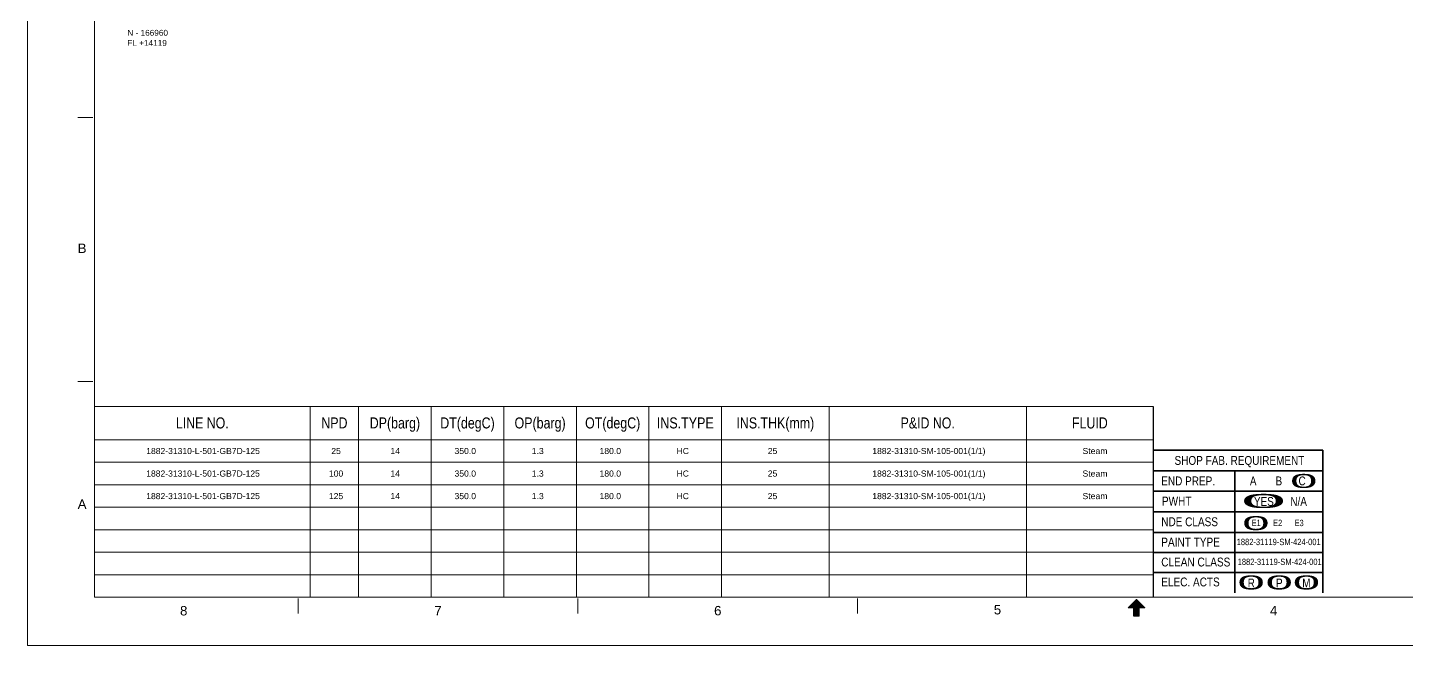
# Model space of a CAD drawing. Header units: inches. Extents: x 0 to 841, y 0 to 594.
# Drawn here: x 0 to 518, y 0 to 232 of the extents above; entities that cross this region are included whole.
import ezdxf
from ezdxf.enums import TextEntityAlignment as Align
from ezdxf.xclip import XClip

# ---------------------------------------------------------------- set-up
doc = ezdxf.new("R2010")
doc.units = ezdxf.units.IN
doc.header["$MEASUREMENT"] = 0
doc.header["$XCLIPFRAME"] = 0
for name, color, linetype in [('BG 0 -2', 7, 'Continuous'), ('BG BG BG BG BG 2', 7, 'Continuous'), ('BG BG BG BG BG TITLETEXT', 7, 'Continuous'), ('BG BG BG BG Default', 7, 'Continuous'), ('BG BG BG BG TITLETEXT -1', 7, 'Continuous'), ('BG spoolIsoText', 7, 'Continuous'), ('DwgTemplate', 7, 'Continuous'), ('ISOTEXT', 7, 'Continuous'), ('WELDS', 7, 'Continuous')]:
    doc.layers.add(name, color=color, linetype=linetype)
doc.styles.add('Arial', font='arial.ttf')

# ---------------------------------------------------------------- blocks, each defined once
blk = doc.blocks.new('1882-31118-SP-186-001-324_MODEL-EMBED 1_DWG')
at = {"layer": 'DwgTemplate', "color": 4, "style": 'Arial'}
for s, width, p in [('1882-31310-L-501-GB7D-125', 1.003597, (0.737042, -0.115628)), ('25', 1.008516, (3.475116, -0.115628)), ('14', 1.008516, (4.350117, -0.115628)), ('350.0 ', 1.008516, (5.29826, -0.115628)), ('1.3 ', 1.008516, (6.441829, -0.115628)), ('180.0 ', 1.008516, (7.444094, -0.115628)), ('HC', 0.992063, (8.5857, -0.115628)), ('25', 1.008516, (9.933451, -0.115628)), ('1882-31310-SM-105-001(1/1)', 1.003127, (11.480553, -0.115628)), ('Steam', 1.013128, (14.590457, -0.115628)), ('1882-31310-L-501-GB7D-125', 1.003597, (0.737042, -0.448962)), ('100', 1.008516, (3.43979, -0.448962)), ('350.0 ', 1.008516, (5.29826, -0.448962)), ('1.3 ', 1.008516, (6.441829, -0.448962)), ('180.0 ', 1.008516, (7.444094, -0.448962)), ('HC', 0.992063, (8.5857, -0.448962)), ('25', 1.008516, (9.933451, -0.448962)), ('1882-31310-SM-105-001(1/1)', 1.003127, (11.480553, -0.448962)), ('Steam', 1.013128, (14.590457, -0.448962)), ('1882-31310-L-501-GB7D-125', 1.003597, (0.737042, -0.782295)), ('125', 1.008516, (3.43979, -0.782295)), ('14', 1.008516, (4.350117, -0.782295)), ('350.0 ', 1.008516, (5.29826, -0.782295)), ('1.3 ', 1.008516, (6.441829, -0.782295)), ('180.0 ', 1.008516, (7.444094, -0.782295)), ('HC', 0.992063, (8.5857, -0.782295)), ('25', 1.008516, (9.933451, -0.782295)), ('1882-31310-SM-105-001(1/1)', 1.003127, (11.480553, -0.782295)), ('Steam', 1.013128, (14.590457, -0.782295))]:
    blk.add_text(s, height=0.090278, dxfattribs=dict(at, width=width)).set_placement(p, align=Align.TOP_LEFT)
at = {"layer": 'DwgTemplate', "color": 7, "style": 'Arial', "width": 1.008516}
blk.add_text('14', height=0.090278, dxfattribs=at).set_placement((4.350117, -0.448962), align=Align.TOP_LEFT)

msp = doc.modelspace()

# ---------------------------------------------------------------- linework, layer by layer
at = {"layer": 'BG 0 -2', "color": 7, "linetype": 'Continuous', "lineweight": 9}
for p, q in [((0, 0), (0, 594)), ((25.11, 576.75), (25.11, 18.11)), ((24.49, 198.28), (18.83, 198.28)), ((24.49, 99.14), (18.83, 99.14)), ((25.11, 18.11), (815.93, 18.11)), ((101.7, 17.68), (101.7, 12.02)), ((206.83, 17.68), (206.83, 12.02)), ((311.95, 17.68), (311.95, 12.02)), ((416.76, 17.3), (413.57, 14.12)), ((413.59, 14.12), (416.76, 17.29)), ((413.71, 14.12), (416.83, 17.23)), ((413.84, 14.12), (416.89, 17.17)), ((413.96, 14.12), (416.95, 17.11)), ((414.09, 14.12), (417.01, 17.04)), ((414.21, 14.12), (417.08, 16.98)), ((414.34, 14.12), (417.14, 16.92)), ((414.46, 14.12), (417.2, 16.86)), ((414.59, 14.12), (417.26, 16.79)), ((414.71, 14.12), (417.33, 16.73)), ((414.84, 14.12), (417.39, 16.67)), ((414.96, 14.12), (417.45, 16.61)), ((415.09, 14.12), (417.51, 16.54)), ((415.21, 14.12), (417.58, 16.48)), ((415.34, 14.12), (417.64, 16.42)), ((415.46, 14.12), (417.7, 16.36)), ((415.59, 14.12), (417.76, 16.29)), ((415.69, 14.1), (417.83, 16.23)), ((415.69, 13.98), (417.89, 16.17)), ((415.69, 13.85), (417.95, 16.11)), ((415.69, 13.72), (418.01, 16.04)), ((415.69, 13.6), (418.08, 15.98)), ((415.69, 13.47), (418.14, 15.92)), ((415.69, 13.35), (418.2, 15.86)), ((415.69, 13.22), (418.26, 15.79)), ((415.69, 13.1), (418.33, 15.73)), ((415.69, 12.97), (418.39, 15.67)), ((415.69, 12.85), (418.45, 15.61)), ((419.94, 14.12), (416.76, 17.3)), ((416.76, 17.29), (416.76, 11.64)), ((413.57, 14.12), (415.69, 14.12)), ((415.69, 12.72), (418.51, 15.54)), ((415.69, 12.6), (418.58, 15.48)), ((415.69, 12.47), (418.64, 15.42)), ((415.69, 12.35), (418.7, 15.36)), ((415.69, 12.22), (418.76, 15.29)), ((415.69, 12.1), (418.83, 15.23)), ((415.69, 14.12), (415.69, 10.94)), ((415.69, 11.97), (417.82, 14.1)), ((415.69, 11.85), (417.82, 13.97)), ((415.69, 11.72), (417.82, 13.85)), ((415.69, 11.6), (417.82, 13.72)), ((415.69, 11.47), (417.82, 13.6)), ((415.69, 11.35), (417.82, 13.47)), ((415.69, 11.22), (417.82, 13.35)), ((415.69, 11.1), (417.82, 13.22)), ((415.69, 10.97), (417.82, 13.1)), ((415.78, 10.94), (417.82, 12.97)), ((415.91, 10.94), (417.82, 12.85)), ((416.03, 10.94), (417.82, 12.72)), ((416.16, 10.94), (417.82, 12.6)), ((416.28, 10.94), (417.82, 12.47)), ((416.41, 10.94), (417.82, 12.35)), ((416.53, 10.94), (417.82, 12.22)), ((416.66, 10.94), (417.82, 12.1)), ((416.78, 10.94), (417.82, 11.97)), ((416.91, 10.94), (417.82, 11.85)), ((417.03, 10.94), (417.82, 11.72)), ((417.16, 10.94), (417.82, 11.6)), ((417.28, 10.94), (417.82, 11.47)), ((417.41, 10.94), (417.82, 11.35)), ((417.53, 10.94), (417.82, 11.22)), ((417.66, 10.94), (417.82, 11.1)), ((417.78, 10.94), (417.82, 10.97)), ((417.82, 14.12), (419.94, 14.12)), ((417.82, 14.12), (417.82, 10.94)), ((417.84, 14.12), (418.89, 15.17)), ((417.96, 14.12), (418.95, 15.11)), ((418.09, 14.12), (419.01, 15.04)), ((418.21, 14.12), (419.08, 14.98)), ((418.34, 14.12), (419.14, 14.92)), ((418.46, 14.12), (419.2, 14.86)), ((418.59, 14.12), (419.26, 14.79)), ((418.71, 14.12), (419.33, 14.73)), ((418.84, 14.12), (419.39, 14.67)), ((418.96, 14.12), (419.45, 14.61)), ((419.09, 14.12), (419.51, 14.54)), ((419.21, 14.12), (419.58, 14.48)), ((419.34, 14.12), (419.64, 14.42)), ((419.46, 14.12), (419.7, 14.36)), ((419.59, 14.12), (419.76, 14.29)), ((419.71, 14.12), (419.83, 14.23)), ((419.84, 14.12), (419.89, 14.17)), ((841, 0), (0, 0))]:
    msp.add_line(p, q, dxfattribs=at)
at = {"layer": 'BG 0 -2', "color": 2, "linetype": 'Continuous', "lineweight": 25}
msp.add_line((423.08, 89.71), (423.08, 18.11), dxfattribs=at)
at = {"layer": 'BG BG BG BG BG 2', "color": 2, "linetype": 'Continuous', "lineweight": 15}
for p, q in [((423.08, 89.71), (25.11, 89.71)), ((106.23, 18.11), (106.23, 89.71)), ((124.41, 18.11), (124.41, 89.71)), ((151.69, 18.11), (151.69, 89.71)), ((178.97, 18.11), (178.97, 89.71)), ((206.26, 18.11), (206.26, 89.71)), ((233.54, 18.11), (233.54, 89.71)), ((260.82, 18.11), (260.82, 89.71)), ((301.21, 18.11), (301.21, 89.71)), ((375.37, 18.11), (375.37, 89.71)), ((423.08, 77.24), (25.11, 77.24)), ((423.08, 68.79), (25.11, 68.79)), ((423.08, 60.34), (25.11, 60.34)), ((423.08, 51.89), (25.11, 51.89)), ((423.08, 43.44), (25.11, 43.44)), ((423.08, 34.98), (25.11, 34.98)), ((423.08, 26.53), (25.11, 26.53))]:
    msp.add_line(p, q, dxfattribs=at)
at = {"layer": 'BG BG BG BG Default', "color": 2, "linetype": 'Continuous', "lineweight": 35}
for p, q in [((423.08, 73.27), (486.77, 73.27)), ((486.77, 73.27), (486.77, 19.74)), ((423.08, 65.57), (486.77, 65.57)), ((453.66, 65.57), (453.66, 19.74)), ((423.08, 57.87), (486.77, 57.87)), ((423.08, 50.17), (486.77, 50.17)), ((423.08, 42.46), (486.77, 42.46)), ((423.08, 34.93), (486.77, 34.93)), ((423.08, 27.39), (486.77, 27.39))]:
    msp.add_line(p, q, dxfattribs=at)

# ---------------------------------------------------------------- block references
at = {"layer": 'WELDS', "linetype": 'ByBlock'}
ref = msp.add_blockref('1882-31118-SP-186-001-324_MODEL-EMBED 1_DWG', (25.87, 77.1), dxfattribs=dict(at, xscale=25.4, yscale=25.4, zscale=25.4))
XClip(ref).set_block_clipping_path([(-0.029528, -2.66273), (15.699643, 0.003937)])

# ---------------------------------------------------------------- texts
at = {"layer": 'BG 0 -2', "color": 7, "style": 'Arial'}
for s, height, width, p in [('B ', 3.537, 1.005373, (18.84, 147.39)), ('A', 3.54, 1.004063, (18.84, 51.29))]:
    msp.add_text(s, height=height, dxfattribs=dict(at, width=width)).set_placement(p)
at = {"layer": 'BG 0 -2', "color": 7, "style": 'Arial', "width": 1.008516}
for s, p in [('8', (58.68, 13.03)), ('7', (154.26, 13.05)), ('6', (259.39, 13.05)), ('5', (364.51, 13.39)), ('4', (468.28, 13.05))]:
    msp.add_text(s, height=3.54, dxfattribs=at).set_placement(p, align=Align.MIDDLE)
at = {"layer": 'BG BG BG BG BG TITLETEXT', "color": 4, "style": 'Arial'}
for s, height, width, p in [('SHOP FAB. REQUIREMENT', 3.3327, 0.806085, (431.05, 69.48)), ('END PREP.', 3.333, 0.806116, (426.06, 61.78)), ('PWHT', 3.333, 0.809267, (426.31, 54.2)), ('NDE CLASS', 3.333, 0.807799, (426.06, 46.45)), ('PAINT TYPE', 3.333, 0.811381, (426.06, 38.8)), ('CLEAN CLASS', 3.3327, 0.809087, (426.06, 31.32)), ('ELEC. ACTS', 3.333, 0.808712, (426.06, 23.83))]:
    msp.add_text(s, height=height, dxfattribs=dict(at, width=width)).set_placement(p, align=Align.MIDDLE_LEFT)
for s, height, width, p in [('A       B      C', 3.3327, 0.79386, (469.85, 61.78)), ('YES      N/A', 3.3327, 0.802667, (470.84, 54.06)), ('E1      E2      E3', 2.4, 0.800459, (469.81, 46)), ('1882-31119-SM-424-001', 2.4, 0.809955, (470.19, 38.86)), ('1882-31119-SM-424-001', 2.4, 0.809955, (470.57, 31.39)), ('R', 3.33, 0.797964, (459.89, 23.43)), ('P', 3.33, 0.817261, (470.42, 23.43)), ('M', 3.33, 0.803768, (480.6, 23.43))]:
    msp.add_text(s, height=height, dxfattribs=dict(at, width=width)).set_placement(p, align=Align.MIDDLE_CENTER)
at = {"layer": 'BG BG BG BG TITLETEXT -1', "color": 4, "style": 'Arial'}
for s, height, width, p in [('LINE NO.', 4.146, 0.800705, (65.67, 83.56)), ('NPD', 4.146, 0.80406, (115.32, 83.56)), ('DP(barg)', 4.146, 0.806291, (138.05, 83.56)), ('DT(degC)', 4.146, 0.805416, (165.33, 83.56)), ('OP(barg)', 4.146, 0.806696, (192.62, 83.56)), ('OT(degC)', 4.146, 0.805802, (219.9, 83.56)), ('INS.TYPE', 4.146, 0.809963, (247.18, 83.56)), ('INS.THK(mm)', 4.1456, 0.803775, (281.02, 83.56)), ('P&ID NO.', 4.146, 0.801737, (338.29, 83.56)), ('FLUID', 4.146, 0.803157, (399.23, 83.56))]:
    msp.add_text(s, height=height, dxfattribs=dict(at, width=width)).set_placement(p, align=Align.MIDDLE_CENTER)
at = {"layer": 'BG spoolIsoText', "color": 2, "style": 'Arial'}
for width, p in [(2.521291, (479.62, 61.77)), (4.202152, (464.51, 54.25)), (2.521291, (461.63, 45.92)), (2.521291, (459.84, 23.64)), (2.521291, (470.39, 23.64)), (2.521291, (480.63, 23.64))]:
    msp.add_text('0', height=5.23, dxfattribs=dict(at, width=width)).set_placement(p, align=Align.MIDDLE_CENTER)
at = {"layer": 'ISOTEXT', "color": 2, "style": 'Arial'}
for s, width, p in [('N - 166960', 1.004313, (37.5, 229)), ('FL +14119', 1.004042, (37.5, 225.2))]:
    msp.add_text(s, height=2.2, dxfattribs=dict(at, width=width)).set_placement(p)

doc.saveas('drawing.dxf')
